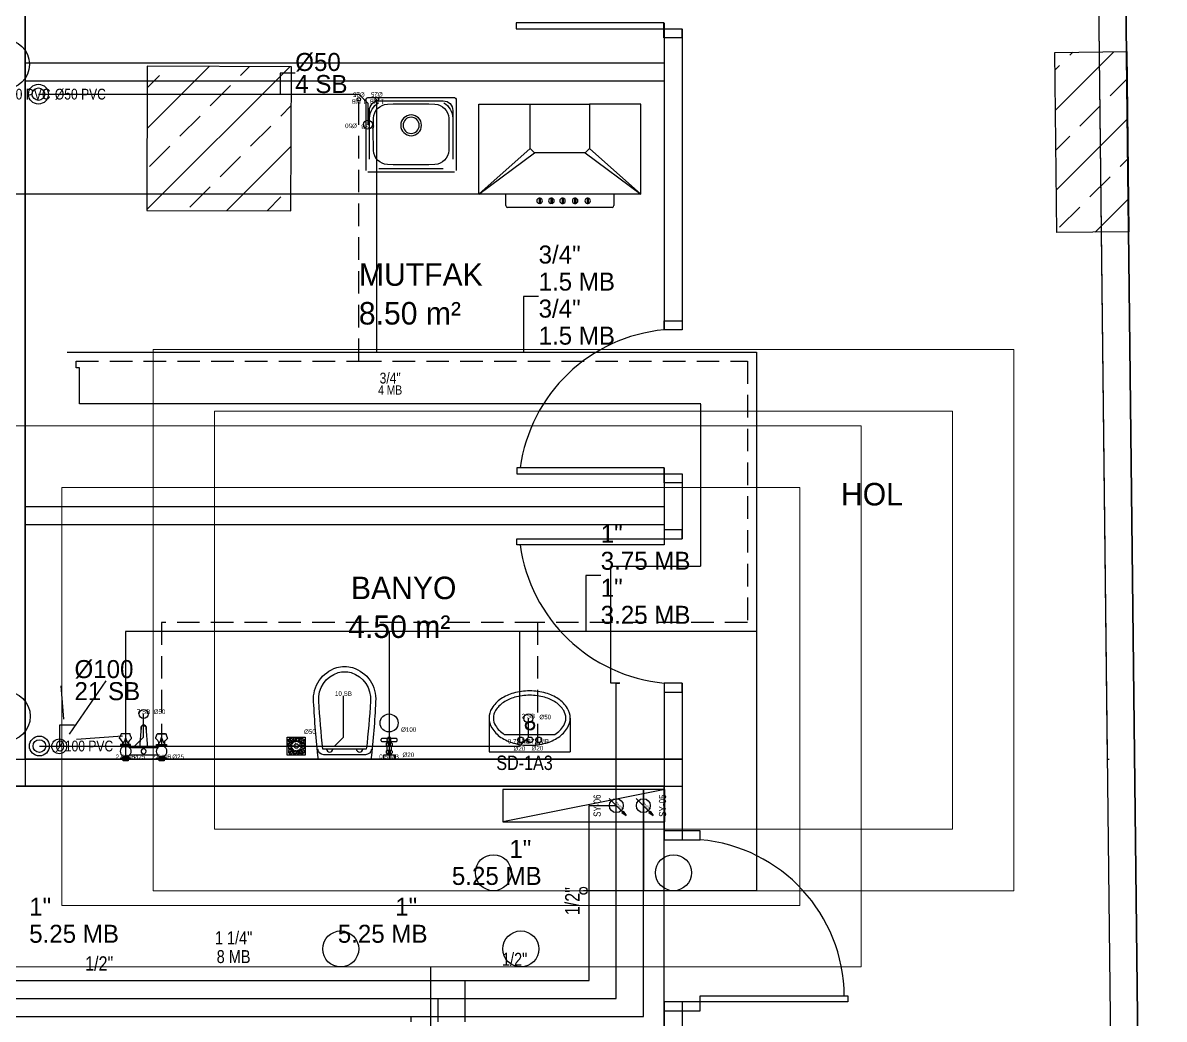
# Model space of a CAD drawing. Header units: centimetres. Extents: x 247996 to 315152, y -468471 to -440326.
# Drawn here: x 255867 to 256500, y -441872 to -441319 of the extents above; entities that cross this region are included whole.
import ezdxf
from ezdxf.enums import TextEntityAlignment as Align

# ---------------------------------------------------------------- set-up
doc = ezdxf.new("R2010")
doc.units = ezdxf.units.CM
doc.linetypes.add('0', pattern=[500, 500])
doc.linetypes.add('BASMA HATTI', pattern=[0.375, 0.25, -0.125])
for name, color, linetype in [('SCOTT-MD-YUK-BIRIMI', 7, 'CONTINUOUS'), ('SCOTT-MKDU0', 50, 'CONTINUOUS'), ('SCOTT-MTY-PISSU-KOLON', 211, 'Continuous'), ('SCOTT-MTY-PISSU-KOLONNO', 211, 'Continuous'), ('SCOTT-MTY-SAYAC', 3, 'Continuous'), ('SCOTT-MTY-SIRKULASYON-BORU', 31, 'Continuous'), ('SCOTT-MTY-TEFRIS', 15, 'CONTINUOUS'), ('SCOTT-MTY-VANA', 1, 'Continuous'), ('SCOTT-MTY-YUK-BIRIMI', 7, 'CONTINUOUS')]:
    doc.layers.add(name, color=color, linetype=linetype)
for name, color, linetype, lineweight in [('SCOTT-MTY-PISSU-BORU-TAVANDAN', 6, 'PISSU HATTI', 30), ('SCOTT-MTY-PISSU-CAP', 211, 'CONTINUOUS', 30), ('SCOTT-MTY-SICAKSU-BORU', 1, 'BASMA HATTI', 30), ('SCOTT-MTY-SOGUKSU-BORU', 5, '0', 30), ('SCOTT-MTY-TEMIZSU-CAP', 101, 'CONTINUOUS', 30)]:
    doc.layers.add(name, color=color, linetype=linetype, lineweight=lineweight)
doc.styles.add('CAP', font='wturkce.SHX', dxfattribs={"width": 0.65})
doc.styles.add('MtXpl_Comic_Sans_MS', font='comic.ttf')
doc.styles.add('MTY_CAP', font='wturkce.SHX', dxfattribs={"width": 0.65})
doc.styles.add('MTYCAPLT', font='arial.ttf')
doc.styles.add('ROTAS', font='arial.ttf')
doc.linetypes.add('PISSU HATTI', pattern='A,0.5,0.5,["(",Standard,S=0.1,R=0,X=-0.01,Y=-0.036],-0.05', length=0.9)

# ---------------------------------------------------------------- blocks, each defined once
blk = doc.blocks.new('T-DOLAP')
blk.add_line((-45, -9), (45, 9))
blk.add_lwpolyline([(-45, -9), (45, -9), (45, 9), (-45, 9)], close=True)
blk = doc.blocks.new('MTY-SU SAYACI')
at = {"layer": 'SCOTT-MTY-VANA'}
blk.add_hatch(color=256, dxfattribs=at).paths.add_polyline_path([(9.8, 9.8), (5.6, 7), (7, 5.6)])
for p, q in [((-7.3, -7.3), (6.3, 6.3)), ((5.6, 7), (9.8, 9.8)), ((7, 5.6), (5.6, 7)), ((7, 5.6), (9.8, 9.8))]:
    blk.add_line(p, q, dxfattribs=at)
blk.add_circle((0, 0), 7, dxfattribs=at)
blk.add_attdef('CAP', (-2.3, -1.2), '', height=2.5, rotation=45, dxfattribs=at)
blk = doc.blocks.new('T-KOLON-P')
for radius in [5.5, 3.5]:
    blk.add_circle((0, 0), radius)
blk = doc.blocks.new('SUZGEC1')
at = {"layer": 'SCOTT-MTY-TEFRIS'}
blk.add_lwpolyline([(-5, -5), (-5, 5), (5, 5), (5, -5)], close=True, dxfattribs=at)
for points in [[(-4.33, 3.86), (-1.99, 1.52, 0.029484), (-2.15, 1.27), (-4.33, 2.48)], [(-2.48, 0.33), (-4.33, 0.33), (-4.33, 1.72), (-2.41, 0.65, 0.032775)], [(-3.86, 4.33), (-2.48, 4.33), (-1.27, 2.15, 0.029484), (-1.52, 1.99)], [(-0.65, 2.41, -0.032775), (-0.33, 2.48), (-0.33, 4.33), (-1.72, 4.33)], [(0.33, 2.48), (0.33, 4.33), (1.72, 4.33), (0.65, 2.41, 0.032775)], [(1.27, 2.15), (2.48, 4.33), (3.86, 4.33), (1.52, 1.99, 0.029484)], [(4.33, 3.86), (1.99, 1.52, -0.029484), (2.15, 1.27), (4.33, 2.48)], [(4.33, 0.33), (4.33, 1.72), (2.41, 0.65, -0.032775), (2.48, 0.33)], [(-2.48, -0.33), (-4.33, -0.33), (-4.33, -1.72), (-2.41, -0.65, -0.032775)], [(-4.33, -3.86), (-1.99, -1.52, -0.029484), (-2.15, -1.27), (-4.33, -2.48)], [(-3.86, -4.33), (-2.48, -4.33), (-1.27, -2.15, -0.029484), (-1.52, -1.99)], [(-0.33, -4.33), (-1.72, -4.33), (-0.65, -2.41, 0.032775), (-0.33, -2.48)], [(0.33, -2.48), (0.33, -4.33), (1.72, -4.33), (0.65, -2.41, -0.032775)], [(2.48, -4.33), (1.27, -2.15, 0.029484), (1.52, -1.99), (3.86, -4.33)], [(4.33, -2.48), (4.33, -3.86), (1.99, -1.52, 0.029484), (2.15, -1.27)], [(4.33, -0.33), (4.33, -1.72), (2.41, -0.65, 0.032775), (2.48, -0.33)]]:
    blk.add_lwpolyline(points, format="xyb", close=True, dxfattribs=at)
blk.add_circle((0, 0), 1.25, dxfattribs=at)
at = {"layer": 'SCOTT-MD-YUK-BIRIMI', "color": 6, "style": 'CAP'}
blk.add_attdef('PSCP', (4.29, 6.72), '', height=2.5, dxfattribs=at)
blk.add_attdef('PS', text='', height=2.5, dxfattribs=at).set_placement((0, 0), align=Align.CENTER)
blk = doc.blocks.new('EVIYE1')
at = {"layer": 'SCOTT-MTY-TEFRIS', "color": 6}
blk.add_circle((0, 15), 2.5, dxfattribs=at)
at = {"layer": 'SCOTT-MTY-TEFRIS', "color": 3, "ltscale": 10}
blk.add_circle((-5, 1), 1, dxfattribs=at)
at = {"layer": 'SCOTT-MTY-TEFRIS', "color": 1, "ltscale": 10}
blk.add_circle((5, 1), 1, dxfattribs=at)
at = {"layer": 'SCOTT-MD-YUK-BIRIMI', "color": 6, "style": 'CAP'}
blk.add_attdef('PS', text='', height=2.5, dxfattribs=at).set_placement((0, 15), align=Align.CENTER)
blk.add_attdef('PSCP', (6.08, 14.48), '', height=2.5, dxfattribs=at)
at = {"layer": 'SCOTT-MD-YUK-BIRIMI', "color": 3, "style": 'CAP'}
for tag, p in [('SO', (-5, 1)), ('SOCP', (-5, -2.99))]:
    blk.add_attdef(tag, text='', height=2.5, dxfattribs=at).set_placement(p, align=Align.CENTER)
at = {"layer": 'SCOTT-MD-YUK-BIRIMI', "color": 1, "style": 'CAP'}
for tag, p in [('SC', (5, 1)), ('SCCP', (5, -2.8))]:
    blk.add_attdef(tag, text='', height=2.5, dxfattribs=at).set_placement(p, align=Align.CENTER)
blk = doc.blocks.new('MTY-PIS SU CAP SB')
at = {"layer": 'SCOTT-MTY-PISSU-CAP'}
for p, q in [((0.833, 1.167), (0, 1.167)), ((0, 1.167), (0, 0))]:
    blk.add_line(p, q, dxfattribs=at)
at = {"layer": 'SCOTT-MTY-PISSU-CAP', "style": 'MTY_CAP', "width": 0.65}
blk.add_attdef('PSCP', text='', height=1, dxfattribs=at).set_placement((0.833, 1.79), align=Align.MIDDLE_LEFT)
at = {"layer": 'SCOTT-MTY-YUK-BIRIMI', "color": 211, "style": 'MTY_CAP', "width": 0.65}
blk.add_attdef('PS', text='', height=1, dxfattribs=at).set_placement((0.833, 0.566), align=Align.MIDDLE_LEFT)
blk = doc.blocks.new('LAVABO1')
at = {"layer": 'SCOTT-MTY-TEFRIS', "color": 6}
blk.add_circle((0, 15), 2.5, dxfattribs=at)
at = {"layer": 'SCOTT-MTY-TEFRIS', "color": 3, "ltscale": 10}
blk.add_circle((-5, 1), 1, dxfattribs=at)
at = {"layer": 'SCOTT-MTY-TEFRIS', "color": 1, "ltscale": 10}
blk.add_circle((5, 1), 1, dxfattribs=at)
at = {"layer": 'SCOTT-MD-YUK-BIRIMI', "color": 6, "style": 'CAP'}
blk.add_attdef('PS', text='', height=2.5, dxfattribs=at).set_placement((0, 15), align=Align.CENTER)
blk.add_attdef('PSCP', (6.08, 14.48), '', height=2.5, dxfattribs=at)
at = {"layer": 'SCOTT-MD-YUK-BIRIMI', "color": 3, "style": 'CAP'}
for tag, p in [('SO', (-5, 1)), ('SOCP', (-5, -2.99))]:
    blk.add_attdef(tag, text='', height=2.5, dxfattribs=at).set_placement(p, align=Align.CENTER)
at = {"layer": 'SCOTT-MD-YUK-BIRIMI', "color": 1, "style": 'CAP'}
for tag, p in [('SC', (5, 1)), ('SCCP', (5, -2.8))]:
    blk.add_attdef(tag, text='', height=2.5, dxfattribs=at).set_placement(p, align=Align.CENTER)
blk = doc.blocks.new('KLOZET1')
at = {"layer": 'SCOTT-MTY-TEFRIS', "color": 15}
blk.add_lwpolyline([(-3.88, 11.44, 0.414214), (-4.52, 10.8), (-4.52, 10.3, 0.414214), (-3.88, 9.66), (3.88, 9.66, 0.414214), (4.52, 10.3), (4.52, 10.8, 0.414214), (3.88, 11.44)], format="xyb", close=True, dxfattribs=at)
for points in [[(-1.61, 8.64), (-1.61, 7.54)], [(-1.21, 7.21), (-1.21, 4.8)], [(1.13, 8.88), (-1.06, 8.88)], [(-1.06, 7.3), (1.13, 7.3)], [(-0.51, 8.64), (-0.51, 7.54)], [(0.58, 8.64), (0.58, 7.54)], [(1.28, 4.8), (1.28, 5.24), (1.28, 7.21)], [(1.68, 8.64), (1.68, 7.54)], [(-1.61, 4.45), (-1.61, 3.35)], [(-1.35, 3.17), (-1.35, 2.32), (1.42, 2.32), (1.42, 3.17)], [(1.13, 4.69), (-1.06, 4.69)], [(-1.06, 3.11), (1.13, 3.11)], [(-0.51, 4.45), (-0.51, 3.35)], [(0.58, 4.45), (0.58, 3.35)], [(1.68, 4.45), (1.68, 3.35)]]:
    blk.add_lwpolyline(points, dxfattribs=at)
at = {"layer": 'SCOTT-MTY-TEFRIS', "color": 15, "elevation": 0}
for points in [[(-1, 10.3), (-1, 10.8, -0.414214), (-0.36, 11.44)], [(1, 10.3), (1, 10.8, 0.414214), (0.36, 11.44)]]:
    blk.add_lwpolyline(points, format="xyb", dxfattribs=at)
at = {"layer": 'SCOTT-MTY-TEFRIS', "color": 15}
for points in [[(-0.76, 11.45), (0.76, 11.45), (0.76, 11.98), (-0.76, 11.98)], [(-0.76, 8.88), (0.76, 8.88), (0.76, 9.66), (-0.76, 9.66)], [(3, 0), (-3, 0), (-3, 2.32), (3, 2.32)]]:
    blk.add_lwpolyline(points, close=True, dxfattribs=at)
at = {"layer": 'SCOTT-MTY-TEFRIS', "color": 6}
blk.add_circle((0, 20), 5, dxfattribs=at)
at = {"layer": 'SCOTT-MTY-TEFRIS', "color": 15}
for centre, radius, start, end in [((-1.06, 8.15), 0.734, 41.75917, 138.24096), ((-1.06, 8.03), 0.734, 221.7593, 318.24081), ((-0.36, 10.3, 0), 0.641, 179.99985, 270.00006), ((0.04, 8.15), 0.734, 41.75917, 138.24096), ((0.04, 8.03), 0.734, 221.7593, 318.24081), ((0.36, 10.3, 0), 0.641, 270.00006, 0), ((1.13, 8.15), 0.734, 41.75917, 138.24096), ((1.13, 8.03), 0.734, 221.7593, 318.24081), ((-1.06, 3.96), 0.734, 41.75917, 138.24096), ((-1.06, 3.84), 0.734, 221.7593, 318.24081), ((0.04, 3.96), 0.734, 41.75917, 138.24096), ((0.04, 3.84), 0.734, 221.7593, 318.24081), ((1.13, 3.96), 0.734, 41.75917, 138.24096), ((1.13, 3.84), 0.734, 221.7593, 318.24081)]:
    blk.add_arc(centre, radius, start, end, dxfattribs=at)
at = {"layer": 'SCOTT-MD-YUK-BIRIMI', "color": 6, "style": 'CAP'}
blk.add_attdef('PS', text='', height=2.5, dxfattribs=at).set_placement((0, 20), align=Align.CENTER)
blk.add_attdef('PSCP', (6.63, 15.09), '', height=2.5, dxfattribs=at)
at = {"layer": 'SCOTT-MD-YUK-BIRIMI', "color": 3, "style": 'CAP'}
blk.add_attdef('SO', text='', height=2.5, dxfattribs=at).set_placement((0, 0.13), align=Align.CENTER)
blk.add_attdef('SOCP', (7.43, 1.09), '', height=2.5, dxfattribs=at)
blk = doc.blocks.new('DUS TEKNESI1')
at = {"layer": 'SCOTT-MTY-TEFRIS'}
for points in [[(-10, 13.89), (-10, 12.2, -0.146062), (-11.33, 8.88, 0.113221), (-13.28, 11.48, -0.416893), (-13.31, 11.96)], [(-6.69, 11.96, -0.17585), (-7.51, 13.89), (-12.49, 13.89, -0.17585), (-13.31, 11.96)], [(0, 18.37), (-0.63, 18.37, 0.391322), (-1.29, 17.76), (-2.2, 6.27)], [(0, 18.37), (0.63, 18.37, -0.391322), (1.29, 17.76), (2.2, 6.27)], [(6.69, 11.96, 0.17585), (7.51, 13.89), (12.49, 13.89, 0.17585), (13.31, 11.96)], [(10, 13.89), (10, 12.2, 0.146062), (11.33, 8.88, -0.113221), (13.28, 11.48)], [(-8.61, 6.88, -0.601952), (-8.61, 1.65), (-8.61, 0.83)], [(8.61, 6.88, 0.601952), (8.61, 1.65), (11.39, 1.65, 0.601952), (11.39, 6.88)], [(-12.77, 0.5), (-12.77, 0), (-10, 0), (-7.23, 0), (-7.23, 0.5, 0.153746), (-12.77, 0.5), (-10, 0.5), (-7.23, 0.5)], [(12.77, 0.5), (12.77, 0), (10, 0), (7.23, 0), (7.23, 0.5, -0.153746), (12.77, 0.5), (10, 0.5), (7.23, 0.5)]]:
    blk.add_lwpolyline(points, format="xyb", dxfattribs=at)
for points in [[(-12.77, 7.51), (-10, 7.51), (-7.23, 7.51), (-7.23, 8.01), (-10, 8.01), (-12.77, 8.01)], [(12.77, 7.51), (10, 7.51), (7.23, 7.51), (7.23, 8.01), (10, 8.01), (12.77, 8.01)], [(-8.61, 0), (-8.61, -1.03), (-11.39, -1.03), (-11.39, 0)], [(11.39, 0), (11.39, -1.03), (8.61, -1.03), (8.61, 0)]]:
    blk.add_lwpolyline(points, close=True, dxfattribs=at)
for points in [[(-11.64, 9.5), (-11.64, 8.01)], [(-11.39, 7.51), (-11.39, 6.88), (-8.61, 6.88)], [(-8.61, 7.51), (-8.61, 6.88)], [(-8.36, 9.5), (-8.36, 8.01)], [(8.36, 9.5), (8.36, 8.01)], [(11.39, 7.51), (11.39, 6.88), (8.61, 6.88)], [(8.61, 7.51), (8.61, 6.88)], [(11.64, 9.5), (11.64, 8.01)], [(-8.61, 1.65), (-11.39, 1.65), (-11.39, 0.83)], [(7.82, 6.27), (-7.82, 6.27)], [(-7.82, 2.27), (7.82, 2.27)], [(8.61, 1.65), (8.61, 0.83)], [(11.39, 1.65), (11.39, 0.83)]]:
    blk.add_lwpolyline(points, dxfattribs=at)
at = {"layer": 'SCOTT-MTY-TEFRIS', "color": 6}
blk.add_circle((0, 25), 2.5, dxfattribs=at)
at = {"layer": 'SCOTT-MTY-TEFRIS'}
for centre, radius, start, end in [((-9.99, 2.25), 11.85, 79.4131, 100.58675), ((0, 17.2), 1.6, 330.69749, 209.30263), ((9.99, 2.25), 11.85, 79.4131, 100.58675), ((-10, 4.27), 2.96, 117.90841, 242.09186), ((-3.77, 12.76), 6.25, 185.20803, 218.44761), ((-2.03, 5.93), 7.27, 130.25508, 156.09376), ((-6.95, 11.74), 0.344, 310.56547, 41.0891), ((6.95, 11.74), 0.344, 138.91075, 229.43465), ((2.03, 5.93), 7.27, 23.90632, 49.74465), ((3.77, 12.76), 6.25, 321.55251, 354.79208), ((13.05, 11.74), 0.344, 310.56547, 41.0891), ((0, 4.27), 1.37, 90.00021, 270.00006), ((0, 4.27), 1.37, 270.00006, 90.00021)]:
    blk.add_arc(centre, radius, start, end, dxfattribs=at)
at = {"layer": 'SCOTT-MD-YUK-BIRIMI', "color": 6, "style": 'CAP'}
blk.add_attdef('PS', text='', height=2.5, dxfattribs=at).set_placement((0, 25), align=Align.CENTER)
blk.add_attdef('PSCP', (5.6, 25), '', height=2.5, dxfattribs=at)
at = {"layer": 'SCOTT-MD-YUK-BIRIMI', "color": 3, "style": 'CAP'}
blk.add_attdef('SO', text='', height=2.5, dxfattribs=at).set_placement((-10, 0), align=Align.CENTER)
blk.add_attdef('SOCP', (-5.56, 0), '', height=2.5, dxfattribs=at)
at = {"layer": 'SCOTT-MD-YUK-BIRIMI', "color": 1, "style": 'CAP'}
blk.add_attdef('SC', text='', height=2.5, dxfattribs=at).set_placement((10, 0), align=Align.CENTER)
blk.add_attdef('SCCP', (15.92, 0), '', height=2.5, dxfattribs=at)
blk = doc.blocks.new('MTY-TEMIZ SU CAP MB')
at = {"layer": 'SCOTT-MTY-TEMIZSU-CAP'}
for p, q in [((0.833, 3.096), (0, 3.096)), ((0, 3.096), (0, 0))]:
    blk.add_line(p, q, dxfattribs=at)
at = {"layer": 'SCOTT-MTY-TEMIZSU-CAP', "style": 'MTY_CAP', "width": 0.65}
for tag, p in [('SOCP', (0.833, 5.417)), ('SCCP', (0.833, 2.417))]:
    blk.add_attdef(tag, text='', height=1, dxfattribs=at).set_placement(p, align=Align.MIDDLE_LEFT)
at = {"layer": 'SCOTT-MTY-YUK-BIRIMI', "color": 101, "style": 'MTY_CAP', "width": 0.65}
for tag, p in [('SO', (0.833, 3.917)), ('SC', (0.833, 0.917))]:
    blk.add_attdef(tag, text='', height=1, dxfattribs=at).set_placement(p, align=Align.MIDDLE_LEFT)
blk = doc.blocks.new('TERMOSIFON1')
at = {"layer": 'SCOTT-MTY-TEFRIS', "color": 7, "lineweight": 20, "ltscale": 40}
blk.add_lwpolyline([(-23.887, 0), (23.887, 0), (23.887, 30.03), (-23.887, 30.03)], close=True, dxfattribs=at)
at = {"layer": 'SCOTT-MTY-TEFRIS', "color": 1, "lineweight": 20, "ltscale": 40}
blk.add_lwpolyline([(-20.475, 3.413), (20.475, 3.413), (20.475, 26.618), (-20.475, 26.618)], close=True, dxfattribs=at)
at = {"layer": 'SCOTT-MTY-TEFRIS', "color": 3, "ltscale": 10}
blk.add_circle((-5, 1), 1, dxfattribs=at)
at = {"layer": 'SCOTT-MTY-TEFRIS', "color": 1, "ltscale": 10}
blk.add_circle((5, 1), 1, dxfattribs=at)
at = {"layer": 'SCOTT-MD-YUK-BIRIMI', "color": 3, "style": 'MTYCAPLT', "width": 0.65}
for tag, p in [('SO_001', (-5.656, 0.5)), ('SOCP_001', (-6.287, -0.985))]:
    blk.add_attdef(tag, p, '', height=1, dxfattribs=at)
at = {"layer": 'SCOTT-MD-YUK-BIRIMI', "color": 1, "style": 'MTYCAPLT', "width": 0.65}
for tag, p in [('SC_001', (4.367, 0.5)), ('SCCP_001', (3.738, -0.963))]:
    blk.add_attdef(tag, p, '', height=1, dxfattribs=at)

msp = doc.modelspace()

# ---------------------------------------------------------------- linework, layer by layer
at = {"layer": 'SCOTT-MKDU0', "color": 8, "ltscale": 0.03}
for p, q in [((256500.06, -443160.12), (256469.76, -440514.39)), ((256469.76, -440514.39), (256500.06, -443160.12)), ((255867.95, -440527.29), (255867.95, -441742.11)), ((255867.95, -441727.11), (255867.95, -440527.29)), ((255867.95, -440527.34), (255867.95, -441727.11)), ((255867.95, -440527.34), (255867.95, -441742.11)), ((256485.05, -443159.51), (256454.93, -440529.34)), ((256468.65, -441727.11), (256454.93, -440529.34)), ((256222.6, -441318.51), (256222.6, -441340.98)), ((256222.6, -441321.83), (256222.6, -441488.91)), ((256232.6, -441321.83), (256232.6, -441383.62)), ((256439.29, -441334.93), (256479.29, -441334.47)), ((256440.43, -441434.92), (256439.29, -441334.93)), ((256439.66, -441367), (256472.11, -441334.55)), ((256447.66, -441336.55), (256449.4, -441334.81)), ((256479.29, -441334.47), (256480.43, -441434.46)), ((256222.6, -441340.98), (255867.95, -441340.98)), ((255935.7, -441342.61), (255935.43, -441422.61)), ((255935.43, -441422.21), (256014.77, -441342.88)), ((255935.58, -441377.16), (255970.02, -441342.72)), ((255935.66, -441354.63), (255942.52, -441347.78)), ((256015.7, -441342.88), (255935.7, -441342.61)), ((255987.42, -441347.78), (255992.39, -441342.8)), ((256015.43, -441422.88), (256015.7, -441342.88)), ((256439.4, -441344.81), (256442.04, -441342.16)), ((256222.32, -441350.98), (255867.95, -441350.98)), ((255970.58, -441364.61), (255981.81, -441353.39)), ((256470.11, -441359), (256479.46, -441349.65)), ((256058.13, -441359.97), (256106.13, -441359.97)), ((256009.87, -441370.23), (256015.63, -441364.47)), ((256057.13, -441400.4), (256057.13, -441360.97)), ((256064.28, -441361.82), (256099.98, -441361.82)), ((256107.13, -441360.97), (256107.13, -441400.4)), ((256119.68, -441363.68), (256148.18, -441363.68)), ((256119.68, -441413.68), (256119.68, -441363.68)), ((256209.68, -441363.68), (256181.18, -441363.68)), ((256209.68, -441413.68), (256209.68, -441363.68)), ((256453.27, -441375.84), (256464.5, -441364.61)), ((255953.74, -441381.45), (255964.97, -441370.23)), ((256058.98, -441394.25), (256058.98, -441367.12)), ((256105.28, -441367.12), (256105.28, -441394.25)), ((256440.17, -441411.39), (256479.71, -441371.84)), ((255993.03, -441387.06), (256004.26, -441375.84)), ((256232.6, -441383.62), (256232.6, -441488.91)), ((256439.91, -441389.2), (256447.66, -441381.45)), ((255936.91, -441398.29), (255948.13, -441387.06)), ((255979.79, -441422.76), (256015.55, -441387)), ((256148.18, -441388.18), (256119.68, -441413.68)), ((256119.68, -441413.68), (256150.68, -441390.68)), ((256178.68, -441390.68), (256209.68, -441413.68)), ((256209.68, -441413.68), (256181.18, -441388.18)), ((255976.19, -441403.9), (255987.42, -441392.68)), ((256475.72, -441398.29), (256479.97, -441394.04)), ((256106.13, -441401.4), (256058.13, -441401.4)), ((256099.98, -441399.55), (256064.28, -441399.55)), ((256458.88, -441415.13), (256470.11, -441403.9)), ((255959.36, -441420.74), (255970.58, -441409.52)), ((256148.7, -441413.66), (255861.44, -441413.66)), ((256148.7, -441413.66), (255861.44, -441413.66)), ((256002.16, -441422.83), (256009.87, -441415.13)), ((256209.68, -441413.68), (256119.68, -441413.68)), ((256134.66, -441419.98), (256134.66, -441413.68)), ((256153.13, -441415.73), (256153.13, -441418.3)), ((256153.13, -441415.73), (256153.74, -441415.73)), ((256153.74, -441415.73), (256153.74, -441418.3)), ((256159.71, -441415.73), (256159.71, -441418.3)), ((256159.71, -441415.73), (256160.33, -441415.73)), ((256160.33, -441415.73), (256160.33, -441418.3)), ((256165.86, -441415.73), (256165.86, -441418.3)), ((256165.86, -441415.73), (256166.48, -441415.73)), ((256166.48, -441415.73), (256166.48, -441418.3)), ((256172.85, -441415.73), (256172.85, -441418.3)), ((256172.85, -441415.73), (256173.47, -441415.73)), ((256173.47, -441415.73), (256173.47, -441418.3)), ((256179.85, -441415.73), (256179.85, -441418.3)), ((256179.85, -441415.73), (256180.47, -441415.73)), ((256180.47, -441415.73), (256180.47, -441418.3)), ((256194.66, -441413.68), (256194.66, -441419.98)), ((256222.6, -441413.66), (256222.32, -441413.66)), ((256222.6, -441413.66), (256222.32, -441413.66)), ((256461.79, -441434.68), (256480.22, -441416.24)), ((255935.43, -441422.61), (256015.43, -441422.88)), ((256193.66, -441420.98), (256135.66, -441420.98)), ((256153.13, -441418.3), (256153.13, -441418.81)), ((256153.74, -441418.81), (256153.13, -441418.81)), ((256153.74, -441418.3), (256153.74, -441418.81)), ((256159.71, -441418.3), (256159.71, -441418.81)), ((256160.33, -441418.81), (256159.71, -441418.81)), ((256160.33, -441418.3), (256160.33, -441418.81)), ((256165.86, -441418.3), (256165.86, -441418.81)), ((256165.86, -441418.81), (256166.48, -441418.81)), ((256166.48, -441418.3), (256166.48, -441418.81)), ((256172.85, -441418.3), (256172.85, -441418.8)), ((256172.85, -441418.81), (256173.47, -441418.81)), ((256173.47, -441418.3), (256173.47, -441418.81)), ((256179.85, -441418.3), (256179.85, -441418.8)), ((256179.85, -441418.81), (256180.47, -441418.81)), ((256180.47, -441418.3), (256180.47, -441418.81)), ((256442.04, -441431.97), (256453.27, -441420.74)), ((256480.43, -441434.46), (256440.43, -441434.92)), ((256222.6, -441565.59), (256222.6, -441608.23)), ((256232.6, -441568.91), (256232.6, -441604.92)), ((256222.6, -441587.11), (255867.95, -441587.11)), ((256222.6, -441597.11), (255867.95, -441597.11)), ((255889.34, -441704.94), (255887.93, -441686.57)), ((255892.59, -441713.36), (255912.8, -441683.79)), ((256232.6, -441684.92), (256232.6, -441771.93)), ((256222.6, -441689.92), (256222.6, -441771.93)), ((256125.38, -441704.42), (256125.38, -441723.07)), ((256170.41, -441704.42), (256170.41, -441723.07)), ((255896.48, -441716.15), (255921.85, -441714.19)), ((256133.85, -441713.44), (256161.95, -441713.44)), ((255389.01, -441727.11), (256232.6, -441727.11)), ((256232.6, -441727.11), (255867.95, -441727.11)), ((255867.95, -441727.11), (256232.6, -441727.11)), ((256125.38, -441723.07), (256170.41, -441723.07)), ((256468.65, -441727.11), (256469.56, -441727.11)), ((256222.6, -441742.11), (254668.16, -441742.11)), ((255389.01, -441742.11), (256232.6, -441742.11)), ((256222.6, -441892.11), (256222.6, -441742.11)), ((256222.6, -441861.93), (256222.6, -441892.11)), ((256232.6, -441861.93), (256232.6, -441892.11))]:
    msp.add_line(p, q, dxfattribs=at)
for points in [[(256222.32, -441321.83), (256222.32, -441318.51), (256140.45, -441318.51), (256140.45, -441321.83)], [(256222.6, -441568.91), (256222.6, -441565.59), (256140.73, -441565.59), (256140.73, -441568.91)], [(256222.6, -441604.92), (256222.6, -441608.23), (256140.73, -441608.23), (256140.73, -441604.92)], [(256242.6, -441861.93), (256242.6, -441858.62), (256324.46, -441858.62), (256324.46, -441861.93)], [(256242.6, -441861.93), (256242.6, -441858.62), (256324.46, -441858.62), (256324.46, -441861.93)], [(256242.6, -441861.93), (256242.6, -441858.62), (256324.46, -441858.62), (256324.46, -441861.93)]]:
    msp.add_lwpolyline(points, close=True, dxfattribs=at)
for points in [[(256232.32, -441321.83), (256232.32, -441326.83), (256222.32, -441326.83), (256222.32, -441321.83), (256232.32, -441321.83)], [(256232.6, -441483.91), (256232.6, -441488.91), (256222.6, -441488.91), (256222.6, -441483.91), (256232.6, -441483.91)], [(256232.6, -441568.91), (256232.6, -441573.91), (256222.6, -441573.91), (256222.6, -441568.91), (256232.6, -441568.91)], [(256232.6, -441604.92), (256232.6, -441599.92), (256222.6, -441599.92), (256222.6, -441604.92), (256232.6, -441604.92)], [(256232.6, -441689.92), (256232.6, -441684.92), (256222.6, -441684.92), (256222.6, -441689.92), (256232.6, -441689.92)], [(256222.6, -441766.93), (256222.6, -441771.93), (256242.6, -441771.93), (256242.6, -441766.93), (256222.6, -441766.93)], [(256222.6, -441766.93), (256222.6, -441771.93), (256242.6, -441771.93), (256242.6, -441766.93), (256222.6, -441766.93)], [(256222.6, -441766.93), (256222.6, -441771.93), (256242.6, -441771.93), (256242.6, -441766.93), (256222.6, -441766.93)], [(256222.6, -441861.93), (256222.6, -441866.93), (256242.6, -441866.93), (256242.6, -441861.93), (256222.6, -441861.93)], [(256222.6, -441861.93), (256222.6, -441866.93), (256242.6, -441866.93), (256242.6, -441861.93), (256222.6, -441861.93)], [(256222.6, -441861.93), (256222.6, -441866.93), (256242.6, -441866.93), (256242.6, -441861.93), (256222.6, -441861.93)]]:
    msp.add_lwpolyline(points, dxfattribs=at)
for points in [[(256030.64, -441727.11, -0.01664), (256028.02, -441695.28, -0.351622), (256040.81, -441676.36, -0.068714), (256045.23, -441675.75, -0.068714), (256049.65, -441676.36, -0.351622), (256062.44, -441695.28, -0.01664), (256059.82, -441727.11)], [(256033.21, -441721.55, -0.016866), (256030.9, -441695.09, -0.351778), (256041.62, -441679.13, -0.068022), (256045.23, -441678.63, -0.068022), (256048.84, -441679.13, -0.351778), (256059.56, -441695.09, -0.016866), (256057.25, -441721.55)]]:
    msp.add_lwpolyline(points, format="xyb", close=True, dxfattribs=at)
msp.add_lwpolyline([(256060.1, -441721.67, -0.389191), (256056.75, -441724.74), (256045.23, -441724.74), (256033.71, -441724.74, -0.389191), (256030.36, -441721.67, -0.389191)], format="xyb", dxfattribs=at)
for centre, radius in [((256148.15, -441708.53), 2.52), ((256148.15, -441708.53), 2.12), ((256143.05, -441716.47), 1.56), ((256148.09, -441716.47), 1.56), ((256153.01, -441716.47), 1.56), ((255886.84, -441720.06, 51), 4.14)]:
    msp.add_circle(centre, radius, dxfattribs=at)
for centre, radius, start, end in [((256153.41, -441417.29), 1.54, 100.57538, 259.46205), ((256153.41, -441417.29), 1.54, 282.6235, 77.37669), ((256159.99, -441417.29), 1.54, 100.57538, 259.46205), ((256159.99, -441417.29), 1.54, 282.6235, 77.37669), ((256166.14, -441417.29), 1.54, 100.57538, 259.46205), ((256166.14, -441417.29), 1.54, 282.6235, 77.37669), ((256173.14, -441417.29), 1.54, 100.57538, 259.46205), ((256173.14, -441417.29), 1.54, 282.6235, 77.37669), ((256180.13, -441417.29), 1.54, 100.57538, 259.46205), ((256180.13, -441417.29), 1.54, 282.6235, 77.37669), ((256135.66, -441419.98), 1, 180, 270), ((256193.66, -441419.98), 1, 270, 0), ((256230.82, -441577.47), 88.95, 95.30809, 172.32526), ((256230.82, -441596.36), 88.95, 187.67474, 264.69191), ((256147.9, -441722.8), 33.47, 90, 105.51757), ((256147.9, -441722.8), 33.47, 74.48243, 90), ((256141.55, -441708.03), 17.19, 123.83466, 148.28659), ((256141.55, -441708.03), 14.8, 123.83466, 148.28659), ((256145.39, -441713.75), 24.08, 105.51757, 123.83466), ((256145.39, -441713.75), 21.68, 105.51757, 123.83466), ((256147.9, -441722.8), 31.07, 90, 105.51757), ((256147.9, -441722.8), 31.07, 74.48243, 90), ((256150.41, -441713.75), 21.68, 56.16534, 74.48243), ((256150.41, -441713.75), 24.08, 56.16534, 74.48243), ((256154.25, -441708.03), 14.8, 31.71341, 56.16534), ((256154.25, -441708.03), 17.19, 31.71341, 56.16534), ((256135.71, -441704.42), 10.33, 148.28659, 180), ((256135.71, -441704.42), 7.93, 148.28659, 180), ((256160.08, -441704.42), 7.93, 0, 31.71341), ((256160.08, -441704.42), 10.33, 0, 31.71341), ((256135.71, -441704.42), 10.33, 180, 211.71341), ((256135.71, -441704.42), 7.93, 180, 211.71341), ((256141.55, -441700.81), 14.8, 211.71341, 238.62326), ((256154.25, -441700.81), 14.8, 301.37674, 328.28659), ((256160.08, -441704.42), 7.93, 328.28659, 0), ((256160.08, -441704.42), 10.33, 328.28659, 0), ((256141.55, -441700.81), 17.19, 211.71341, 236.16534), ((256145.39, -441695.09), 24.08, 236.16534, 254.48243), ((256150.41, -441695.09), 24.08, 285.51757, 303.83466), ((256154.25, -441700.81), 17.19, 303.83466, 328.28659), ((256147.9, -441686.04), 33.47, 254.48243, 270), ((256147.9, -441686.04), 33.47, 270, 285.51757), ((256036.92, -441721.55), 1.78, 180, 0), ((256053.53, -441721.55), 1.78, 180, 0), ((256234.93, -441859.18), 87.59, 0.36866, 84.98091), ((256234.93, -441859.18), 87.59, 0.36866, 84.98091), ((256234.93, -441859.18), 87.59, 0.36866, 84.98091)]:
    msp.add_arc(centre, radius, start, end, dxfattribs=at)
at = {"layer": 'SCOTT-MKDU0', "color": 8, "ltscale": 0.03, "extrusion": (0, 0, -1)}
for centre, major_axis, start_param, end_param in [((256058.13, -441360.97), (0.707, 0.707), 3.926991, 5.497787), ((256106.13, -441360.97), (0.707, 0.707), -0.785398, 0.785398), ((256064.28, -441367.12), (-3.75, 3.75), 5.497787, 7.068583), ((256069.13, -441371.64), (-7.14, 7.14), 5.524757, 6.541187), ((256069.25, -441371.65), (-5.66, 5.66), 5.524757, 7.028844), ((256082.13, -441695.65), (332.25, 0), 4.67265, 4.752129), ((256095.02, -441371.65), (-5.66, 5.66), 0.825137, 2.329224), ((256099.98, -441367.12), (3.75, 3.75), -0.785398, 0.785398), ((256095.14, -441371.64), (7.14, 7.14), -0.258001, 0.758428), ((256393.38, -441380.4), (-234.94, 234.94), 5.470817, 5.524757), ((256082.13, -441375.4), (-4.07, 4.07), 3.926991, 10.210176), ((256082.13, -441375.4), (-3.18, 3.18), 3.926991, 10.210176), ((255770.88, -441380.4), (234.94, 234.94), 0.758428, 0.812368), ((256069.25, -441389.14), (5.66, 5.66), 2.395934, 3.900021), ((256095.02, -441389.14), (5.66, 5.66), 0.812368, 2.316455), ((256082.13, -441065.15), (332.25, 0), 1.531058, 1.610536)]:
    msp.add_ellipse(centre, major_axis=major_axis, ratio=1, start_param=start_param, end_param=end_param, dxfattribs=at)
at = {"layer": 'SCOTT-MKDU0', "color": 8, "ltscale": 0.03, "invisible_edges": 1}
for points in [[(256181.18, -441388.18), (256148.18, -441388.18), (256148.18, -441363.68), (256181.18, -441363.68)], [(256148.18, -441388.18), (256181.18, -441388.18), (256178.68, -441390.68), (256150.68, -441390.68)]]:
    msp.add_3dface(points, dxfattribs=at)
at = {"layer": 'SCOTT-MTY-PISSU-BORU-TAVANDAN', "ltscale": 50}
for points in [[(255875.31, -441358.14), (256053.12, -441358.14)], [(256053.12, -441358.14), (256058.12, -441363.14), (256058.12, -441374.97)], [(256039.56, -441719.91), (256044.56, -441714.91), (256044.56, -441692.07)], [(255928.63, -441719.91), (255933.63, -441714.91), (255933.63, -441702.11)], [(256142.23, -441719.91), (256147.23, -441714.91), (256147.23, -441704.51)], [(255875.79, -441719.91), (255928.63, -441719.91)], [(255928.63, -441719.91), (256018.39, -441719.91)], [(256018.39, -441719.91), (256018.39, -441719.91)], [(256018.39, -441719.91), (256039.56, -441719.91)], [(256039.56, -441719.91), (256142.23, -441719.91)]]:
    msp.add_lwpolyline(points, dxfattribs=at)
at = {"layer": 'SCOTT-MTY-PISSU-KOLONNO'}
for centre in [(255856.24, -441341.57), (255856.74, -441703.38)]:
    msp.add_circle(centre, 14, dxfattribs=at)
at = {"layer": 'SCOTT-MTY-SICAKSU-BORU', "ltscale": 50}
for p, q in [((255896.17, -441506.29), (256053.12, -441506.29)), ((256053.12, -441506.29), (256268.8, -441506.29)), ((256268.8, -441506.29), (256268.8, -441651.25)), ((256268.8, -441651.25), (256152.23, -441651.25))]:
    msp.add_line(p, q, dxfattribs=at)
for points in [[(256053.12, -441506.29), (256053.12, -441360.97)], [(255943.63, -441651.25), (255943.63, -441727.11)], [(256152.23, -441651.25), (255943.63, -441651.25)], [(256152.23, -441651.25), (256152.23, -441718.51)]]:
    msp.add_lwpolyline(points, dxfattribs=at)
at = {"layer": 'SCOTT-MTY-SICAKSU-BORU'}
for points in [[(256196, -441744), (256196, -441685), (256198, -441685), (256193, -441685), (256193, -441620), (256243, -441620), (256243, -441530), (255898, -441530), (255898, -441510), (255896.17, -441510), (255896.17, -441506.29)], [(256196, -441762), (256196, -441744)], [(256097, -441860), (256196, -441860), (256196, -441762)], [(255807, -441860), (256097, -441860)], [(256097, -441860), (256097, -441873)]]:
    msp.add_lwpolyline(points, dxfattribs=at)
at = {"layer": 'SCOTT-MTY-SIRKULASYON-BORU'}
for points in [[(256181, -441762), (256181, -441753), (256196, -441753)], [(256112, -441850), (256181, -441850), (256181, -441762)], [(255822, -441865), (255822, -441850), (256112, -441850)], [(256112, -441850), (256112, -441873)]]:
    msp.add_lwpolyline(points, dxfattribs=at)
at = {"layer": 'SCOTT-MTY-SOGUKSU-BORU', "ltscale": 50}
for p, q in [((255891.17, -441501.29), (256063.12, -441501.29)), ((256063.12, -441501.29), (256273.8, -441501.29)), ((256273.8, -441501.29), (256273.8, -441656.25)), ((256273.8, -441656.25), (256142.23, -441656.25))]:
    msp.add_line(p, q, dxfattribs=at)
for points in [[(256063.12, -441501.29), (256063.12, -441360.97)], [(255923.63, -441656.25), (255923.63, -441727.11)], [(256142.23, -441656.25), (256069.9, -441656.25), (255923.63, -441656.25)], [(256069.9, -441656.25), (256069.9, -441726.98)], [(256142.23, -441656.25), (256142.23, -441718.51)], [(256273.8, -441656.25), (256273.8, -441800.2), (256177.78, -441800.2)], [(256093.04, -442149.77), (256093.04, -441842.54)]]:
    msp.add_lwpolyline(points, dxfattribs=at)
at = {"layer": 'SCOTT-MTY-SOGUKSU-BORU'}
for points in [[(256211, -441762), (256211, -441744)], [(256211, -441744), (256211, -441800.2)], [(256082, -441870), (256211, -441870), (256211, -441762)], [(255792, -441870), (256082, -441870)], [(256082, -441870), (256082, -441873)]]:
    msp.add_lwpolyline(points, dxfattribs=at)
at = {"layer": 'SCOTT-MTY-SOGUKSU-BORU', "ltscale": 50}
msp.add_circle((256177.78, -441800.2), 2, dxfattribs=at)

# ---------------------------------------------------------------- block references
at = {"layer": 'SCOTT-MTY-PISSU-CAP'}
ref = msp.add_blockref('MTY-PIS SU CAP SB', (256009.48, -441358.14), dxfattribs=dict(at, xscale=10, yscale=10))
ref.add_attrib('PSCP', '%%C50', dxfattribs={"height": 10, "style": 'MTY_CAP'}).set_placement((256017.81, -441340.24), align=Align.MIDDLE_LEFT)
ref.add_attrib('PS', '4 SB', dxfattribs={"layer": 'SCOTT-MTY-YUK-BIRIMI', "height": 10, "style": 'MTY_CAP'}).set_placement((256017.81, -441352.48), align=Align.MIDDLE_LEFT)
ref = msp.add_blockref('MTY-PIS SU CAP SB', (255886.97, -441719.91), dxfattribs=dict(at, xscale=10, yscale=10))
ref.add_attrib('PSCP', '%%C100', dxfattribs={"height": 10, "style": 'MTY_CAP'}).set_placement((255895.31, -441677.2), align=Align.MIDDLE_LEFT)
ref.add_attrib('PS', '21 SB', dxfattribs={"layer": 'SCOTT-MTY-YUK-BIRIMI', "height": 10, "style": 'MTY_CAP'}).set_placement((255895.31, -441689.44), align=Align.MIDDLE_LEFT)
at = {"layer": 'SCOTT-MTY-PISSU-KOLON'}
for p in [(255875.3, -441358.1), (255875.8, -441719.9)]:
    msp.add_blockref('T-KOLON-P', p, dxfattribs=at)
at = {"layer": 'SCOTT-MTY-SAYAC', "rotation": 180}
msp.add_blockref('T-DOLAP', (256178, -441753), dxfattribs=at)
at = {"layer": 'SCOTT-MTY-SAYAC'}
ref = msp.add_blockref('MTY-SU SAYACI', (256196, -441753), dxfattribs=dict(at, xscale=0.55, yscale=0.55, rotation=270))
ref.add_attrib('CAP', 'DN20', (256195.37, -441751.74), dxfattribs={"height": 1.375, "rotation": 315})
ref = msp.add_blockref('MTY-SU SAYACI', (256211, -441753), dxfattribs=dict(at, xscale=0.55, yscale=0.55, rotation=270))
ref.add_attrib('CAP', 'DN20', (256210.37, -441751.74), dxfattribs={"height": 1.375, "rotation": 315})
at = {"layer": 'SCOTT-MTY-TEMIZSU-CAP'}
ref = msp.add_blockref('MTY-TEMIZ SU CAP MB', (256144.54, -441501.29), dxfattribs=dict(at, xscale=10, yscale=10))
ref.add_attrib('SCCP', '3/4"', dxfattribs={"height": 10, "style": 'MTY_CAP'}).set_placement((256152.88, -441477.12), align=Align.MIDDLE_LEFT)
ref.add_attrib('SC', '1.5 MB', dxfattribs={"layer": 'SCOTT-MTY-YUK-BIRIMI', "height": 10, "style": 'MTY_CAP'}).set_placement((256152.88, -441492.12), align=Align.MIDDLE_LEFT)
ref.add_attrib('SO', '1.5 MB', dxfattribs={"layer": 'SCOTT-MTY-YUK-BIRIMI', "height": 10, "style": 'MTY_CAP'}).set_placement((256152.88, -441462.12), align=Align.MIDDLE_LEFT)
ref.add_attrib('SOCP', '3/4"', dxfattribs={"height": 10, "style": 'MTY_CAP'}).set_placement((256152.88, -441447.12), align=Align.MIDDLE_LEFT)
ref = msp.add_blockref('TERMOSIFON1', (256177.78, -441800.2), dxfattribs=dict(at, xscale=10, yscale=10))
ref.add_attrib('SO_001', '5.25 MB', dxfattribs={"layer": 'SCOTT-MTY-YUK-BIRIMI', "height": 10, "style": 'MTY_CAP'}).set_placement((256104.75, -441791.99), align=Align.MIDDLE_LEFT)
ref.add_attrib('SOCP_001', '1"', dxfattribs={"height": 10, "style": 'MTY_CAP'}).set_placement((256136.63, -441776.99), align=Align.MIDDLE_LEFT)
ref = msp.add_blockref('TERMOSIFON1', (256093.04, -441842.54), dxfattribs=dict(at, xscale=10, yscale=10))
ref.add_attrib('SO_001', '5.25 MB', dxfattribs={"layer": 'SCOTT-MTY-YUK-BIRIMI', "height": 10, "style": 'MTY_CAP'}).set_placement((256041.43, -441824.1), align=Align.MIDDLE_LEFT)
ref.add_attrib('SOCP_001', '1"', dxfattribs={"height": 10, "style": 'MTY_CAP'}).set_placement((256073.31, -441809.1), align=Align.MIDDLE_LEFT)
ref = msp.add_blockref('MTY-TEMIZ SU CAP MB', (256179.02, -441656.25), dxfattribs=dict(at, xscale=10, yscale=10))
ref.add_attrib('SCCP', '1"', dxfattribs={"height": 10, "style": 'MTY_CAP'}).set_placement((256187.35, -441632.08), align=Align.MIDDLE_LEFT)
ref.add_attrib('SC', '3.25 MB', dxfattribs={"layer": 'SCOTT-MTY-YUK-BIRIMI', "height": 10, "style": 'MTY_CAP'}).set_placement((256187.35, -441647.08), align=Align.MIDDLE_LEFT)
ref.add_attrib('SO', '3.75 MB', dxfattribs={"layer": 'SCOTT-MTY-YUK-BIRIMI', "height": 10, "style": 'MTY_CAP'}).set_placement((256187.35, -441617.08), align=Align.MIDDLE_LEFT)
ref.add_attrib('SOCP', '1"', dxfattribs={"height": 10, "style": 'MTY_CAP'}).set_placement((256187.35, -441602.08), align=Align.MIDDLE_LEFT)
ref = msp.add_blockref('MTY-TEMIZ SU CAP MB', (255857.85, -441842.54), dxfattribs=dict(at, xscale=-10, yscale=10))
ref.add_attrib('SO', '5.25 MB', dxfattribs={"layer": 'SCOTT-MTY-YUK-BIRIMI', "height": 10, "style": 'MTY_CAP'}).set_placement((255870.16, -441824.1), align=Align.MIDDLE_LEFT)
ref.add_attrib('SOCP', '1"', dxfattribs={"height": 10, "style": 'MTY_CAP'}).set_placement((255870.16, -441809.1), align=Align.MIDDLE_LEFT)
at = {"layer": 'SCOTT-MTY-VANA'}
ref = msp.add_blockref('EVIYE1', (256058.12, -441359.97), dxfattribs=dict(at, rotation=180))
ref.add_attrib('SC', '1 MB', dxfattribs={"layer": 'SCOTT-MD-YUK-BIRIMI', "height": 2.5, "rotation": 180, "style": 'CAP'}).set_placement((256053.12, -441360.97), align=Align.CENTER)
ref.add_attrib('SO', '1 MB', dxfattribs={"layer": 'SCOTT-MD-YUK-BIRIMI', "height": 2.5, "rotation": 180, "style": 'CAP'}).set_placement((256063.12, -441360.97), align=Align.CENTER)
ref.add_attrib('PS', '4 SB', dxfattribs={"layer": 'SCOTT-MD-YUK-BIRIMI', "height": 2.5, "rotation": 180, "style": 'CAP'}).set_placement((256058.12, -441374.97), align=Align.CENTER)
ref.add_attrib('SCCP', '%%C25', dxfattribs={"layer": 'SCOTT-MD-YUK-BIRIMI', "height": 2.5, "rotation": 180, "style": 'CAP'}).set_placement((256053.12, -441357.17), align=Align.CENTER)
ref.add_attrib('PSCP', '%%C50', (256052.03, -441374.45), dxfattribs={"layer": 'SCOTT-MD-YUK-BIRIMI', "height": 2.5, "rotation": 180, "style": 'CAP'})
ref.add_attrib('SOCP', '%%C25', dxfattribs={"layer": 'SCOTT-MD-YUK-BIRIMI', "height": 2.5, "rotation": 180, "style": 'CAP'}).set_placement((256063.12, -441356.98), align=Align.CENTER)
ref = msp.add_blockref('KLOZET1', (256069.9, -441727.11), dxfattribs=at)
ref.add_attrib('SO', '0.5 MB', dxfattribs={"layer": 'SCOTT-MD-YUK-BIRIMI', "height": 2.5, "style": 'CAP'}).set_placement((256069.9, -441726.98), align=Align.CENTER)
ref.add_attrib('PS', '10 SB', dxfattribs={"layer": 'SCOTT-MD-YUK-BIRIMI', "height": 2.5, "style": 'CAP'}).set_placement((256044.56, -441692.07), align=Align.CENTER)
ref.add_attrib('PSCP', '%%C100', (256076.53, -441712.02), dxfattribs={"layer": 'SCOTT-MD-YUK-BIRIMI', "height": 2.5, "style": 'CAP'})
ref.add_attrib('SOCP', '%%C20', (256077.33, -441726.02), dxfattribs={"layer": 'SCOTT-MD-YUK-BIRIMI', "height": 2.5, "style": 'CAP'})
ref = msp.add_blockref('DUS TEKNESI1', (255933.63, -441727.11), dxfattribs=at)
ref.add_attrib('SO', '2.5 MB', dxfattribs={"layer": 'SCOTT-MD-YUK-BIRIMI', "height": 2.5, "style": 'CAP'}).set_placement((255923.63, -441727.11), align=Align.CENTER)
ref.add_attrib('SC', '2.5 MB', dxfattribs={"layer": 'SCOTT-MD-YUK-BIRIMI', "height": 2.5, "style": 'CAP'}).set_placement((255943.63, -441727.11), align=Align.CENTER)
ref.add_attrib('PS', '7 SB', dxfattribs={"layer": 'SCOTT-MD-YUK-BIRIMI', "height": 2.5, "style": 'CAP'}).set_placement((255933.63, -441702.11), align=Align.CENTER)
ref.add_attrib('PSCP', '%%C50', (255939.23, -441702.11), dxfattribs={"layer": 'SCOTT-MD-YUK-BIRIMI', "height": 2.5, "style": 'CAP'})
ref.add_attrib('SCCP', '%%C25', (255949.55, -441727.11), dxfattribs={"layer": 'SCOTT-MD-YUK-BIRIMI', "height": 2.5, "style": 'CAP'})
ref.add_attrib('SOCP', '%%C25', (255928.07, -441727.11), dxfattribs={"layer": 'SCOTT-MD-YUK-BIRIMI', "height": 2.5, "style": 'CAP'})
ref = msp.add_blockref('LAVABO1', (256147.23, -441719.51), dxfattribs=at)
ref.add_attrib('SC', '0.75 MB', dxfattribs={"layer": 'SCOTT-MD-YUK-BIRIMI', "height": 2.5, "style": 'CAP'}).set_placement((256152.23, -441718.51), align=Align.CENTER)
ref.add_attrib('SO', '0.75 MB', dxfattribs={"layer": 'SCOTT-MD-YUK-BIRIMI', "height": 2.5, "style": 'CAP'}).set_placement((256142.23, -441718.51), align=Align.CENTER)
ref.add_attrib('PS', '2 SB', dxfattribs={"layer": 'SCOTT-MD-YUK-BIRIMI', "height": 2.5, "style": 'CAP'}).set_placement((256147.23, -441704.51), align=Align.CENTER)
ref.add_attrib('SCCP', '%%C20', dxfattribs={"layer": 'SCOTT-MD-YUK-BIRIMI', "height": 2.5, "style": 'CAP'}).set_placement((256152.23, -441722.31), align=Align.CENTER)
ref.add_attrib('PSCP', '%%C50', (256153.31, -441705.03), dxfattribs={"layer": 'SCOTT-MD-YUK-BIRIMI', "height": 2.5, "style": 'CAP'})
ref.add_attrib('SOCP', '%%C20', dxfattribs={"layer": 'SCOTT-MD-YUK-BIRIMI', "height": 2.5, "style": 'CAP'}).set_placement((256142.23, -441722.5), align=Align.CENTER)
msp.add_blockref('SUZGEC1', (256018.39, -441719.91), dxfattribs=at).add_auto_attribs({'PS': '2 SB', 'PSCP': '%%C50'})

# ---------------------------------------------------------------- texts
at = {"layer": 'SCOTT-MKDU0', "color": 8, "ltscale": 0.03, "style": 'MtXpl_Comic_Sans_MS'}
for s, p in [('MUTFAK', (256053.17, -441464.48)), ('8.50 m²', (256053.12, -441485.97)), ('HOL', (256320.69, -441586.37)), ('BANYO', (256048.73, -441638.39)), ('4.50 m²', (256047.23, -441659.92))]:
    msp.add_text(s, height=12.5, dxfattribs=at).set_placement(p)
at = {"layer": 'SCOTT-MTY-PISSU-CAP', "style": 'ROTAS', "width": 0.8}
for s, p in [('Ø50 PVC', (255867.86, -441358.1)), ('Ø50 PVC', (255898.56, -441358.1)), ('Ø100 PVC', (255900.74, -441719.9))]:
    msp.add_text(s, height=6, dxfattribs=at).set_placement(p, align=Align.MIDDLE_CENTER)
at = {"layer": 'SCOTT-MTY-SAYAC', "style": 'ROTAS', "width": 0.8}
msp.add_text('SD-1A3', height=8, dxfattribs=at).set_placement((256145.06, -441729.2), align=Align.MIDDLE_CENTER)
at = {"layer": 'SCOTT-MTY-TEMIZSU-CAP', "style": 'ROTAS', "width": 0.8}
for s, height, p in [('3/4"', 6, (256070.5, -441515.7)), ('4 MB', 5.1, (256070.5, -441522.3)), ('1 1/4"', 7.2, (255983.6, -441826.34)), ('8 MB', 7.2, (255983.6, -441836.78)), ('1/2"', 7.2, (256139.56, -441838.28)), ('1/2"', 8, (255909, -441840.6))]:
    msp.add_text(s, height=height, dxfattribs=at).set_placement(p, align=Align.MIDDLE_CENTER)
msp.add_text('1/2"', height=8, rotation=90, dxfattribs=at).set_placement((256171.6, -441806), align=Align.MIDDLE_CENTER)
at = {"layer": 'SCOTT-MTY-VANA', "style": 'ROTAS', "width": 0.8}
for s, p in [('SY-06', (256185.35, -441753)), ('SY-05', (256221.65, -441753))]:
    msp.add_text(s, height=4, rotation=90, dxfattribs=at).set_placement(p, align=Align.MIDDLE_CENTER)

doc.saveas('drawing.dxf')
